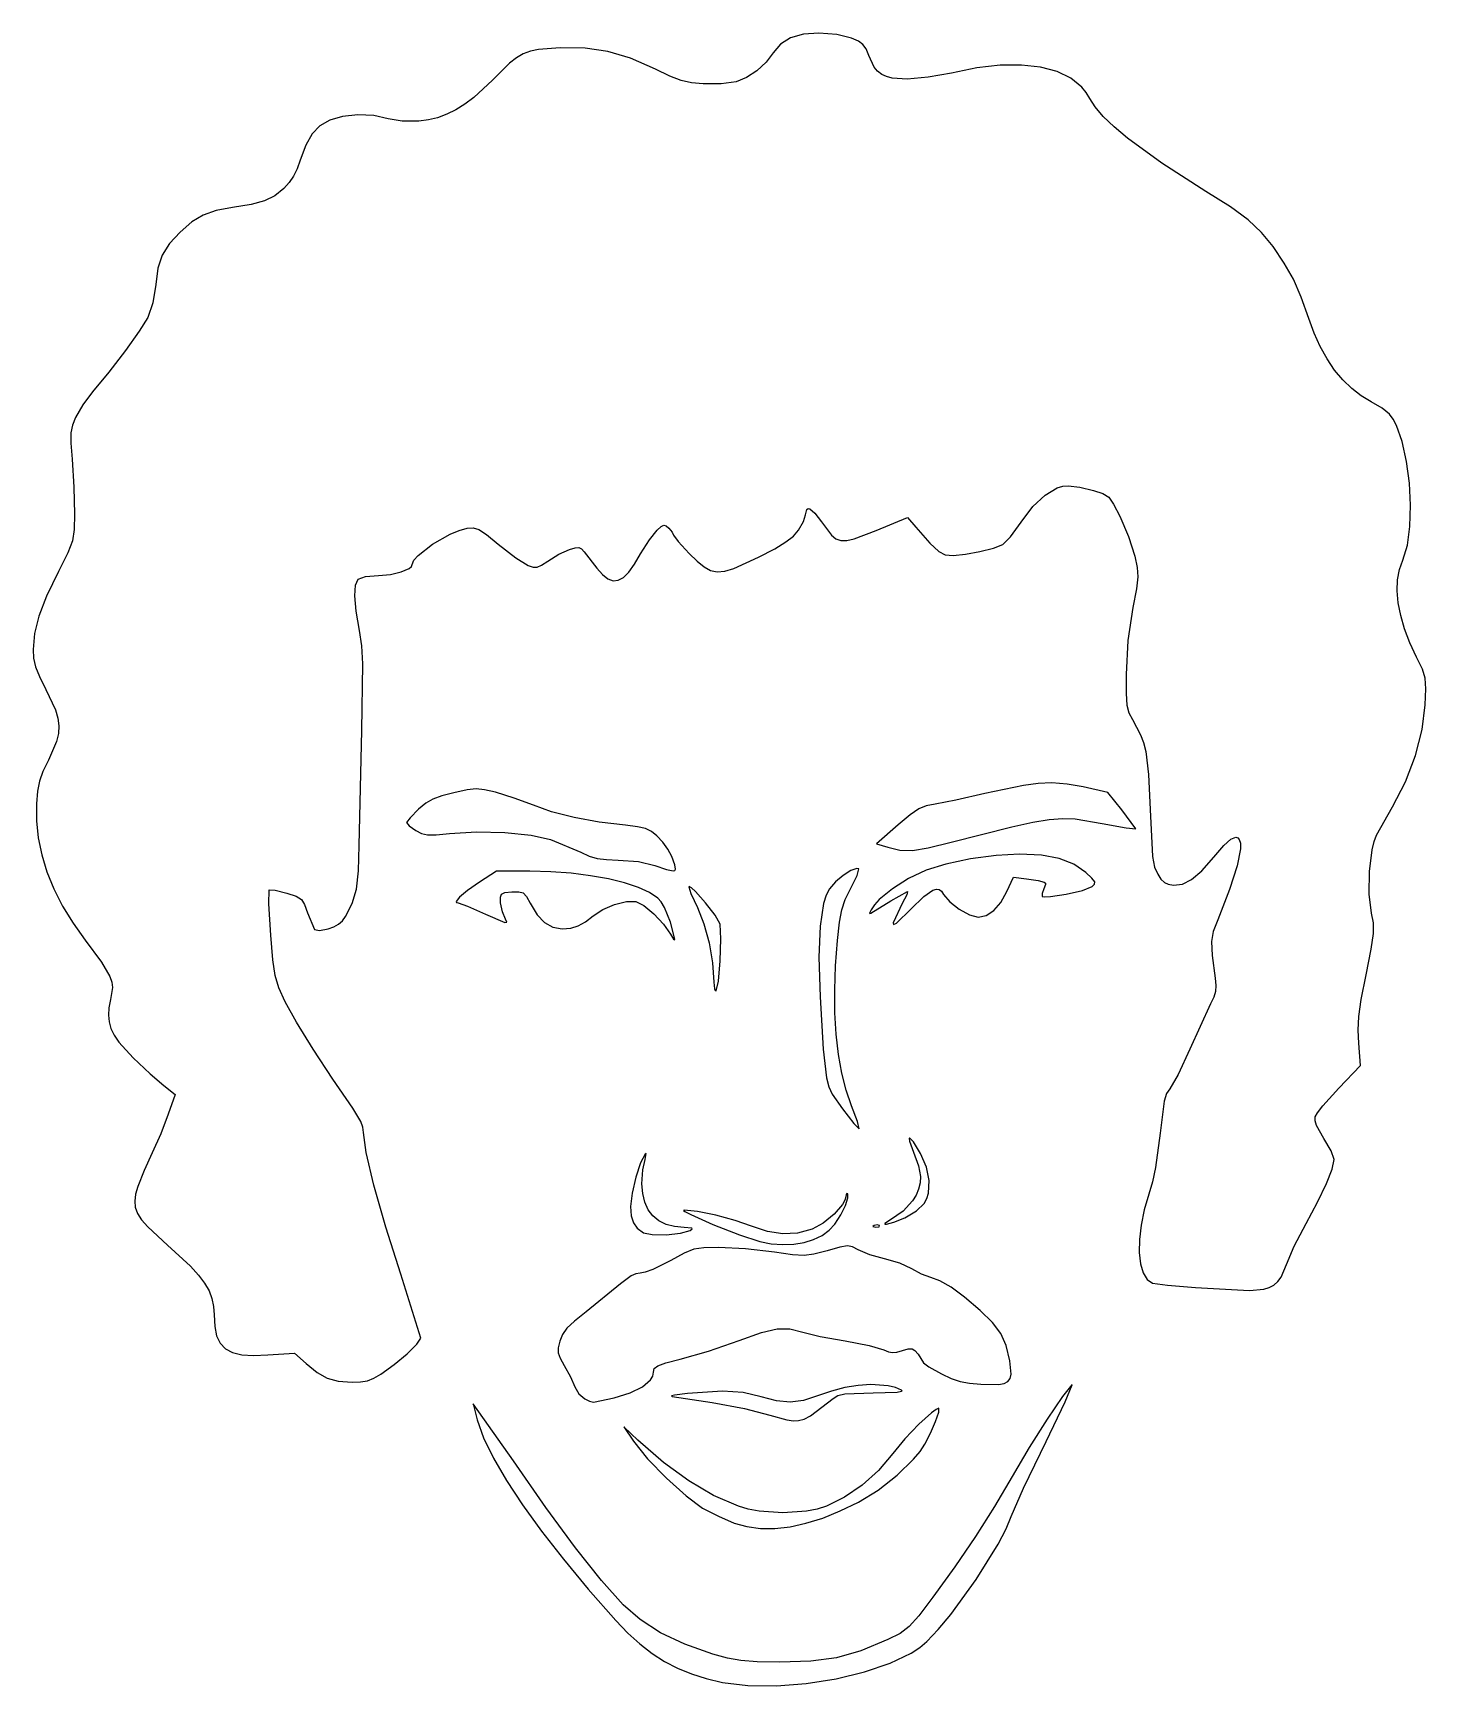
# Model space of a CAD drawing. Extents: x 37 to 162, y 4 to 152.
import ezdxf

# ---------------------------------------------------------------- set-up
doc = ezdxf.new("R2010")
doc.units = 0
doc.layers.get('0').update_dxf_attribs({"linetype": 'CONTINUOUS'})

msp = doc.modelspace()

# ---------------------------------------------------------------- linework, layer by layer
at = {"color": 7}
for points in [[(107.780226, 151.854297), (106.383559, 151.751398), (105.231443, 151.419181), (104.325702, 150.85845), (103.668158, 150.070013), (103.034041, 149.230653), (102.203234, 148.466854), (101.273933, 147.855303), (100.344331, 147.472687), (99.023847, 147.297561), (97.390921, 147.293542), (96.352999, 147.399652), (95.430095, 147.61183), (94.418659, 147.992561), (93.115144, 148.604332), (90.880773, 149.592323), (88.858545, 150.208947), (86.827279, 150.503924), (84.565795, 150.52697), (82.628699, 150.378842), (81.899346, 150.225165), (81.258051, 149.984455), (80.651264, 149.631243), (80.025432, 149.140061), (78.502425, 147.64191), (76.830779, 146.081179), (76.017862, 145.469809), (75.210785, 144.965817), (74.402475, 144.565241), (73.585859, 144.264114), (72.753865, 144.058475), (71.899419, 143.944357), (70.392211, 143.938518), (69.163187, 144.169805), (67.873551, 144.447512), (66.441322, 144.517565), (65.05896, 144.384248), (63.918925, 144.051845), (63.029973, 143.525692), (62.325373, 142.800364), (61.752094, 141.804363), (61.257104, 140.466188), (60.975242, 139.67875), (60.648044, 139.013037), (60.257439, 138.437935), (59.78536, 137.92233), (58.974295, 137.259724), (58.060865, 136.797909), (56.858194, 136.466842), (55.179406, 136.196476), (53.733781, 135.931772), (52.571394, 135.526011), (51.539199, 134.907712), (50.484154, 134.005396), (49.53481, 132.971664), (48.897213, 131.932494), (48.508209, 130.751276), (48.304648, 129.291402), (48.043952, 127.641738), (47.587518, 126.329722), (46.827011, 125.107633), (45.579548, 123.367341), (44.095421, 121.444533), (42.624925, 119.6749), (41.758993, 118.519582), (41.098061, 117.369167), (40.829157, 116.677682), (40.704102, 115.987601), (40.703954, 115.054681), (40.809774, 113.634684), (40.967414, 111.120258), (41.029159, 108.708472), (41.002202, 107.31474), (40.841033, 106.309946), (40.410951, 105.216639), (39.577258, 103.557366), (38.509778, 101.347957), (37.808101, 99.546434), (37.423114, 98.001233), (37.3057, 96.56079), (37.352111, 95.772788), (37.526064, 95.020353), (37.879636, 94.142273), (38.464905, 92.977341), (39.310799, 91.157326), (39.532205, 90.40921), (39.621099, 89.71403), (39.578871, 89.030544), (39.406908, 88.317508), (38.679326, 86.637814), (38.191251, 85.607241), (37.887967, 84.740576), (37.71702, 83.84233), (37.625954, 82.717019), (37.623091, 81.186061), (37.776082, 79.657981), (38.085356, 78.131581), (38.551344, 76.605662), (39.174475, 75.079023), (39.955179, 73.550465), (40.893887, 72.018789), (41.991029, 70.482796), (43.447972, 68.514753), (44.201327, 67.227352), (44.36506, 66.718902), (44.413978, 66.236625), (44.248807, 65.158606), (44.10771, 64.429718), (44.060854, 63.770538), (44.117506, 63.157212), (44.286938, 62.565888), (44.578416, 61.972713), (45.001212, 61.353836), (46.277829, 59.94356), (47.791756, 58.505712), (49.02123, 57.4449), (50.048143, 56.652803), (49.431332, 54.875687), (48.748853, 53.124268), (47.97447, 51.408542), (47.25455, 49.82642), (46.702816, 48.396703), (46.504934, 47.698164), (46.419268, 47.089211), (46.46561, 46.530751), (46.663751, 45.983693), (47.033484, 45.408945), (47.594599, 44.767413), (49.370147, 43.127634), (51.417316, 41.232896), (52.141955, 40.440588), (52.692612, 39.713778), (53.088272, 39.024061), (53.347921, 38.343028), (53.490546, 37.642273), (53.535131, 36.89339), (53.591188, 35.847051), (53.766221, 34.998799), (54.078889, 34.334685), (54.547855, 33.840757), (55.19178, 33.503065), (56.029325, 33.307657), (57.07915, 33.240583), (58.359918, 33.287891), (60.741718, 33.457665), (61.799501, 32.501857), (62.784706, 31.723105), (63.667569, 31.193272), (64.659645, 30.941589), (65.907708, 30.831124), (66.664346, 30.858227), (67.281057, 30.969903), (67.854914, 31.193539), (68.482986, 31.556523), (69.685941, 32.418086), (70.849289, 33.389603), (71.727415, 34.250595), (72.074704, 34.780581), (70.274987, 40.527001), (68.939258, 44.755003), (67.877647, 48.499513), (67.176997, 51.431527), (66.924149, 53.22204), (66.870126, 53.706588), (66.702413, 54.220622), (65.992045, 55.417531), (64.174721, 58.021104), (62.413625, 60.70686), (60.924105, 63.135953), (59.92151, 64.96954), (59.352163, 66.220297), (59.015744, 67.310626), (58.806577, 68.725445), (58.618989, 70.949673), (58.456078, 73.747372), (58.480082, 75.00276), (59.012236, 74.98091), (60.07089, 74.70786), (60.886715, 74.426422), (61.364545, 74.137552), (61.659809, 73.694105), (61.927935, 72.948933), (62.544743, 71.430334), (62.988036, 71.363311), (63.782773, 71.499786), (64.285974, 71.67499), (64.700027, 71.910741), (65.042131, 72.219379), (65.329483, 72.613243), (65.926006, 73.784764), (66.295035, 75.062632), (66.486662, 76.708128), (66.550977, 78.982536), (66.778629, 89.284198), (66.871819, 95.267253), (66.774873, 96.903362), (66.567513, 98.262392), (66.282517, 100.003034), (66.169304, 101.371803), (66.228461, 102.340937), (66.460576, 102.882677), (67.121167, 103.101036), (68.275731, 103.191908), (69.355223, 103.281862), (70.328262, 103.515617), (71.031715, 103.839009), (71.231368, 104.017394), (71.302451, 104.197878), (71.442442, 104.559093), (71.826331, 105.004217), (73.109293, 106.003477), (74.718321, 106.910223), (75.509791, 107.239706), (76.220396, 107.439023), (76.760367, 107.487557), (77.275129, 107.333216), (77.963946, 106.874452), (79.02608, 106.009722), (80.598311, 104.78664), (81.699475, 104.089841), (82.14143, 103.936697), (82.503529, 103.934913), (82.90664, 104.112291), (83.471631, 104.496636), (84.454732, 105.101448), (85.405296, 105.531818), (85.913393, 105.679672), (86.247143, 105.701901), (86.492903, 105.58438), (86.737032, 105.312986), (87.858755, 103.864393), (88.36968, 103.281954), (88.85083, 102.903342), (89.314313, 102.732459), (89.77224, 102.773207), (90.23672, 103.029487), (90.719862, 103.505201), (91.233777, 104.20425), (91.790574, 105.130535), (92.590431, 106.40675), (93.283814, 107.276415), (93.631879, 107.581962), (93.870693, 107.702862), (94.075139, 107.650777), (94.3201, 107.437369), (94.615971, 107.07942), (94.739023, 106.80733), (95.153125, 106.237847), (96.14848, 105.164709), (96.862744, 104.468997), (97.481741, 103.966539), (98.061949, 103.654455), (98.659846, 103.529865), (99.331913, 103.589891), (100.134629, 103.831652), (102.357922, 104.848863), (103.809961, 105.600876), (104.818961, 106.204374), (105.493854, 106.732595), (105.943575, 107.258776), (106.397506, 108.056251), (106.586294, 108.645082), (106.683592, 109.126143), (106.802021, 109.2038), (106.96413, 109.174157), (107.410869, 108.796817), (108.006775, 108.001813), (108.893527, 106.807887), (109.295499, 106.481294), (109.736878, 106.324511), (110.267917, 106.329712), (110.938875, 106.489067), (112.901566, 107.238933), (115.709457, 108.397034), (116.457456, 107.532729), (117.726451, 106.091971), (118.514011, 105.336415), (119.110589, 105.046774), (119.806641, 105.003755), (120.905466, 105.101884), (122.207309, 105.338717), (123.422273, 105.651017), (124.26046, 105.975548), (124.941441, 106.680461), (125.901981, 107.996301), (126.961663, 109.381972), (128.053365, 110.412968), (129.125779, 111.049775), (129.638719, 111.20801), (130.127595, 111.252881), (131.157478, 111.11502), (132.410731, 110.817973), (133.234342, 110.549683), (133.760125, 110.214238), (134.197153, 109.606846), (134.754496, 108.522714), (135.534982, 106.693791), (136.103871, 104.94312), (136.327191, 103.928116), (136.381788, 103.077896), (136.252641, 102.00508), (135.924727, 100.322284), (135.465157, 97.357963), (135.315082, 94.306319), (135.326145, 92.627787), (135.399917, 91.570729), (135.572797, 90.876463), (135.881181, 90.286307), (136.62678, 88.907143), (136.882902, 88.207995), (137.077117, 87.421823), (137.327464, 85.346473), (137.473092, 82.197222), (137.695021, 77.990375), (137.875313, 77.036855), (138.154393, 76.402297), (138.450313, 75.958679), (138.75054, 75.671847), (139.105333, 75.507154), (139.564951, 75.429951), (140.367042, 75.508158), (141.187521, 75.91623), (142.100708, 76.705552), (143.180923, 77.927508), (144.080052, 78.96782), (144.723605, 79.55474), (145.165636, 79.726021), (145.327974, 79.667595), (145.460201, 79.519419), (145.567167, 79.180638), (145.572737, 78.673469), (145.283707, 77.169063), (144.601162, 75.036397), (143.533151, 72.305664), (143.129115, 71.257219), (142.970804, 70.355645), (143.037718, 69.123252), (143.309357, 67.082348), (143.369586, 66.432697), (143.332209, 65.891536), (143.180881, 65.366316), (142.899254, 64.764488), (141.047171, 60.69652), (139.990975, 58.435623), (139.236427, 57.158819), (138.950146, 56.731954), (138.736952, 56.046418), (138.371021, 53.166368), (137.954813, 50.081851), (137.677558, 48.810691), (137.348516, 47.690044), (136.941046, 46.294211), (136.665259, 44.933539), (136.519489, 43.647748), (136.502068, 42.476555), (136.611331, 41.45968), (136.845611, 40.636841), (137.20324, 40.047757), (137.682551, 39.732148), (139.042888, 39.544406), (141.553656, 39.323421), (146.380177, 39.062423), (147.662165, 39.170734), (148.156885, 39.320451), (148.572167, 39.546611), (148.921568, 39.858769), (149.218647, 40.266475), (149.710069, 41.406741), (150.405889, 43.034081), (151.469547, 45.083346), (152.495104, 46.993331), (153.281602, 48.649736), (153.787013, 49.956244), (153.969311, 50.816535), (153.702332, 51.599502), (153.052089, 52.708858), (152.383682, 53.868782), (152.262527, 54.29056), (152.274324, 54.629293), (152.485877, 55.012671), (152.954535, 55.6288), (154.386029, 57.219452), (156.352765, 59.231389), (156.17748, 61.238915), (156.118566, 62.422854), (156.186342, 63.632602), (156.414086, 65.17816), (156.835077, 67.369532), (157.284329, 69.671505), (157.491699, 71.086274), (157.493955, 72.028152), (157.327865, 72.911451), (157.121904, 74.615778), (157.147249, 76.65846), (157.374524, 78.578435), (157.554704, 79.348325), (157.774349, 79.91464), (159.215226, 82.450229), (160.362268, 84.694561), (161.257655, 87.043401), (161.865771, 89.38568), (162.150998, 91.610327), (162.208092, 93.042767), (162.143699, 93.977817), (161.889204, 94.79159), (161.37599, 95.860195), (160.770112, 97.164576), (160.292089, 98.415659), (159.9425, 99.609382), (159.721922, 100.741685), (159.630932, 101.808505), (159.670108, 102.805782), (159.840028, 103.729454), (160.141268, 104.57546), (160.551753, 105.90823), (160.777739, 107.593267), (160.831377, 109.498043), (160.724818, 111.490029), (160.470212, 113.436696), (160.07971, 115.205516), (159.565463, 116.663961), (159.265731, 117.235377), (158.939619, 117.679501), (158.272629, 118.211257), (157.311327, 118.779174), (156.40577, 119.313459), (155.553115, 119.969419), (154.75627, 120.743166), (154.018143, 121.630813), (153.341642, 122.628471), (152.729675, 123.732252), (152.185152, 124.938268), (151.71098, 126.242631), (151.034796, 128.156763), (150.327138, 129.764289), (149.50828, 131.225632), (148.498498, 132.701219), (147.456526, 133.97563), (146.258631, 135.099858), (144.674336, 136.263485), (142.473164, 137.656093), (138.522951, 140.183986), (135.444399, 142.436846), (134.244287, 143.450303), (133.27684, 144.383199), (132.546973, 145.2316), (132.059604, 145.991571), (131.74203, 146.518909), (131.353892, 146.996673), (130.374113, 147.801974), (129.136646, 148.40446), (127.65787, 148.801118), (125.954164, 148.988934), (124.041908, 148.964894), (121.937481, 148.725985), (119.657261, 148.269193), (117.563394, 147.883448), (115.692922, 147.715221), (114.356551, 147.80755), (113.838437, 147.943527), (113.403604, 148.149669), (113.03948, 148.433693), (112.733491, 148.803316), (112.24562, 149.830234), (112.001042, 150.43001), (111.717515, 150.835121), (111.311776, 151.129979), (110.700563, 151.398993), (109.373126, 151.718879), (107.780226, 151.854297), (107.780226, 151.854297)], [(128.65089, 84.588945), (127.450295, 84.541458), (126.108794, 84.370626), (122.664141, 83.635895), (120.065965, 83.04543), (118.186067, 82.693868), (117.401628, 82.543258), (116.721793, 82.256398), (115.948925, 81.721531), (114.885391, 80.826901), (112.953382, 79.141836), (113.954938, 78.831502), (115.042563, 78.574272), (116.152835, 78.545647), (117.582849, 78.768402), (119.629702, 79.265309), (125.086918, 80.652163), (126.950722, 81.061316), (128.4232, 81.304096), (129.64326, 81.397861), (130.749812, 81.359969), (133.178019, 80.958642), (135.315258, 80.556992), (136.204192, 80.461445), (134.945769, 82.165252), (133.686793, 83.74724), (131.464293, 84.234514), (130.024866, 84.491415), (128.65089, 84.588945), (128.65089, 84.588945)], [(77.041155, 84.054267), (76.221064, 83.967089), (75.036937, 83.716924), (73.953971, 83.440511), (73.160637, 83.146242), (72.516665, 82.76855), (71.88178, 82.24187), (71.108666, 81.470653), (70.787065, 81.030851), (71.033076, 80.739593), (71.624362, 80.325296), (72.137913, 80.063599), (72.681491, 79.94424), (73.453048, 79.950091), (74.650535, 80.06402), (77.059352, 80.200919), (79.624701, 80.142299), (81.965843, 79.910733), (83.70204, 79.528789), (86.430556, 78.372341), (87.182296, 78.033185), (87.898375, 77.822928), (88.716049, 77.712918), (89.772575, 77.674501), (91.588577, 77.534835), (93.064982, 77.179509), (94.117805, 76.816255), (94.700743, 76.703557), (94.846912, 76.742275), (94.912699, 76.844959), (94.852575, 77.244002), (94.575386, 77.985027), (94.219018, 78.656599), (93.773321, 79.275063), (93.228143, 79.856762), (92.75031, 80.250052), (92.226613, 80.502943), (91.505842, 80.666046), (90.436787, 80.789969), (88.075199, 81.083302), (85.819229, 81.499724), (83.80443, 82.00982), (82.166353, 82.584174), (80.459164, 83.228271), (78.77142, 83.749995), (77.792929, 83.980999), (77.041155, 84.054267), (77.041155, 84.054267)], [(125.755355, 78.20973), (123.670483, 78.091448), (121.365641, 77.773594), (119.161728, 77.31166), (117.37964, 76.761137), (115.806527, 76.01617), (114.358651, 75.102899), (113.191922, 74.133633), (112.762709, 73.663098), (112.462248, 73.220682), (112.313026, 72.923285), (112.327146, 72.871849), (112.43212, 72.899345), (114.23606, 74.01002), (115.727647, 74.861649), (115.65067, 74.540049), (115.25195, 73.766937), (114.437803, 72.052104), (114.457776, 71.880789), (114.720225, 72.020853), (116.024203, 73.275252), (117.195322, 74.416155), (118.005314, 74.985743), (118.306989, 75.070746), (118.556902, 75.030263), (118.767896, 74.870076), (118.952809, 74.595965), (119.507527, 73.935703), (120.366449, 73.268002), (121.291079, 72.751238), (122.042922, 72.543789), (122.772342, 72.696884), (123.460746, 73.144601), (124.088605, 73.869585), (124.636389, 74.854483), (125.211857, 76.128341), (126.394216, 75.988333), (127.448652, 75.847113), (127.978086, 75.698691), (128.084294, 75.599954), (128.105293, 75.473226), (127.95305, 75.100877), (127.790861, 74.676439), (127.807531, 74.415715), (128.048197, 74.369137), (128.538445, 74.397934), (129.950271, 74.619771), (131.408179, 74.957447), (132.277335, 75.287186), (132.49649, 75.503467), (132.502916, 75.724239), (132.255716, 76.040402), (131.713992, 76.542855), (130.629732, 77.305044), (129.327401, 77.822284), (127.728706, 78.116527), (125.755355, 78.20973), (125.755355, 78.20973)], [(78.850795, 76.664673), (77.329992, 75.678549), (76.261122, 74.940115), (75.554071, 74.355147), (75.256938, 73.9701), (75.277124, 73.867063), (75.417827, 73.831427), (76.27388, 73.534571), (77.888925, 72.821049), (79.614517, 72.079235), (79.799226, 72.111232), (79.674311, 72.376219), (79.391236, 73.038302), (79.230581, 73.836939), (79.208063, 74.350319), (79.308783, 74.625863), (79.622721, 74.750582), (80.239856, 74.811489), (80.858675, 74.832668), (81.247091, 74.728216), (81.539651, 74.415837), (81.870903, 73.813238), (82.499436, 72.774186), (83.170379, 72.059199), (83.911196, 71.646315), (84.749349, 71.513567), (85.51578, 71.571811), (86.190745, 71.764565), (86.839682, 72.118866), (87.528025, 72.661749), (88.392607, 73.240099), (89.457614, 73.696074), (90.51887, 73.960516), (91.372202, 73.964269), (92.085029, 73.592031), (92.974987, 72.849602), (93.835942, 71.932355), (94.461762, 71.035664), (94.746247, 70.567295), (94.817595, 70.514234), (94.841687, 70.583012), (94.46562, 72.092896), (93.938521, 73.409006), (93.637082, 73.915793), (93.342796, 74.259172), (92.59517, 74.765776), (91.584635, 75.227194), (90.343993, 75.636571), (88.906046, 75.987057), (87.303599, 76.271797), (85.569453, 76.483939), (83.736412, 76.616631), (81.837279, 76.663019), (78.850795, 76.664673), (78.850795, 76.664673)], [(111.178467, 76.924298), (110.642221, 76.735512), (109.948184, 76.29386), (109.255097, 75.707438), (108.721703, 75.084342), (108.429583, 74.514467), (108.191294, 73.767432), (107.875232, 71.730896), (107.771565, 68.952762), (107.878341, 65.411062), (108.14998, 60.717824), (108.442837, 58.137693), (108.659012, 57.329904), (108.954639, 56.678225), (109.883112, 55.346975), (110.909211, 54.051701), (111.393992, 53.570959), (111.233638, 54.216308), (110.708832, 55.628647), (110.22123, 57.032146), (109.827151, 58.571757), (109.526891, 60.243941), (109.320747, 62.045159), (109.209013, 63.97187), (109.191988, 66.020534), (109.269966, 68.187613), (109.443243, 70.469565), (109.620496, 72.091194), (109.828096, 73.217432), (110.135964, 74.123705), (110.614023, 75.085442), (111.198003, 76.288376), (111.352652, 76.876893), (111.178467, 76.924298), (111.178467, 76.924298)], [(96.132495, 75.294905), (96.104936, 75.283328), (96.285577, 74.686202), (96.876085, 73.406993), (97.467519, 71.946435), (97.932272, 70.242083), (98.23618, 68.449177), (98.345075, 66.722955), (98.410465, 66.123475), (98.48127, 65.972591), (98.567765, 65.954563), (98.755732, 66.816605), (98.90785, 68.633674), (98.977293, 70.604981), (98.917235, 71.929735), (98.481702, 72.716358), (97.611059, 73.85111), (96.697318, 74.866466), (96.346791, 75.183271), (96.132495, 75.294905), (96.132495, 75.294905)], [(115.910651, 52.76784), (115.867191, 52.702919), (115.910351, 52.46806), (116.26839, 51.485713), (116.699192, 50.231849), (116.881893, 49.291875), (116.839607, 48.722374), (116.705474, 48.166159), (116.483286, 47.628697), (116.176836, 47.115457), (115.326314, 46.183515), (114.184244, 45.414077), (113.67152, 45.077765), (113.680365, 45.012891), (113.836205, 45.012694), (114.499437, 45.193789), (115.482356, 45.595977), (116.528678, 46.220211), (117.22089, 46.87204), (117.445863, 47.30845), (117.593042, 47.803476), (117.657506, 48.922037), (117.421255, 50.133051), (116.891263, 51.341844), (116.245581, 52.390632), (115.910651, 52.76784), (115.910651, 52.76784)], [(92.283359, 51.347909), (92.200126, 51.296093), (91.786934, 50.524465), (91.35568, 49.22035), (91.017711, 47.780983), (90.884375, 46.603598), (90.944462, 45.771496), (91.134097, 45.146963), (91.486467, 44.662187), (92.034761, 44.249357), (92.835264, 44.072569), (94.080427, 44.061352), (95.350756, 44.195262), (96.226754, 44.453858), (96.402728, 44.581794), (96.386039, 44.662352), (95.696484, 44.720645), (94.835224, 44.792189), (94.078214, 44.989922), (93.428695, 45.310505), (92.889907, 45.750596), (92.465091, 46.306855), (92.157487, 46.975942), (91.970337, 47.754516), (91.90688, 48.639236), (91.986645, 49.886392), (92.17973, 50.828662), (92.283359, 51.347909), (92.283359, 51.347909)], [(110.292114, 47.771073), (110.219975, 47.687404), (110.191793, 47.476173), (110.113266, 47.160573), (109.895499, 46.779552), (109.149128, 45.924112), (108.166444, 45.115582), (107.161211, 44.559691), (105.8619, 44.20769), (104.53029, 44.135574), (103.153191, 44.344005), (101.71741, 44.833647), (100.269273, 45.347583), (98.541293, 45.813019), (96.892557, 46.145129), (95.682153, 46.25909), (95.64491, 46.229284), (95.741982, 46.150046), (96.276652, 45.869043), (98.271162, 44.997336), (100.666981, 44.056324), (102.465409, 43.458364), (103.506664, 43.261396), (104.528557, 43.185126), (105.512548, 43.225269), (106.440096, 43.377539), (107.292659, 43.637649), (108.051699, 44.001313), (108.698672, 44.464246), (109.215039, 45.02216), (109.744868, 45.848282), (110.155234, 46.681003), (110.380619, 47.364089), (110.355504, 47.741307), (110.292114, 47.771073), (110.292114, 47.771073)], [(113.003542, 44.954362), (112.719115, 44.904203), (112.607279, 44.800285), (112.874558, 44.748758), (113.177685, 44.78027), (113.213004, 44.884357), (113.003542, 44.954362), (113.003542, 44.954362)], [(110.336211, 43.069758), (109.660011, 42.954926), (108.511137, 42.633194), (107.333448, 42.311868), (106.441067, 42.190065), (105.404672, 42.255375), (103.794938, 42.495391), (101.190036, 42.802029), (98.78329, 42.928094), (97.457546, 42.904819), (96.552061, 42.771125), (95.693522, 42.425563), (94.508616, 41.766685), (92.867817, 40.945788), (92.200861, 40.697634), (91.751988, 40.606376), (91.359902, 40.547232), (90.934312, 40.37027), (89.974318, 39.658284), (86.895229, 37.14805), (85.848276, 36.316415), (85.177396, 35.68119), (84.776734, 35.12469), (84.540437, 34.529228), (84.391771, 33.922799), (84.389222, 33.46217), (84.561775, 32.987988), (84.938416, 32.340903), (85.510233, 31.313445), (85.896981, 30.434799), (86.260277, 29.795631), (86.775617, 29.343945), (87.201895, 29.124338), (87.558205, 29.058856), (89.407119, 29.439306), (90.847378, 29.87404), (91.961865, 30.429617), (92.681337, 31.061236), (92.871303, 31.391559), (92.936548, 31.724092), (93.008677, 32.053919), (93.327422, 32.308088), (94.046318, 32.561714), (95.318902, 32.889912), (97.859864, 33.629808), (100.623799, 34.592618), (102.615948, 35.303548), (104.035805, 35.637975), (105.176067, 35.633554), (106.329426, 35.327937), (107.90154, 34.936212), (110.142734, 34.537495), (112.280257, 34.139814), (113.602714, 33.75036), (114.012591, 33.570747), (114.379662, 33.500091), (114.774702, 33.535002), (115.268485, 33.672089), (115.784734, 33.821913), (116.122732, 33.835208), (116.382389, 33.690049), (116.663611, 33.364509), (117.139861, 32.579578), (117.616853, 32.215457), (118.755473, 31.582981), (119.631448, 31.174368), (120.430666, 30.904845), (121.277677, 30.741639), (122.297032, 30.651981), (123.867726, 30.638759), (124.375262, 30.727751), (124.722964, 30.900872), (124.92986, 31.173416), (125.01498, 31.560677), (124.896011, 32.740535), (124.564725, 34.126112), (124.087093, 35.216315), (123.352049, 36.200962), (122.248524, 37.269869), (120.827114, 38.470465), (119.621907, 39.358403), (118.617381, 39.944009), (117.798012, 40.237613), (116.981722, 40.526654), (116.115702, 40.995535), (115.025079, 41.507263), (113.668858, 41.898976), (112.336296, 42.262191), (111.302492, 42.705404), (110.797541, 42.984336), (110.336211, 43.069758), (110.336211, 43.069758)], [(130.474311, 30.600715), (130.447299, 30.594653), (129.623723, 29.562146), (128.246002, 27.522653), (126.634438, 24.968363), (125.109331, 22.391466), (123.519618, 19.694702), (121.804768, 16.988898), (119.96384, 14.272675), (117.995898, 11.544653), (116.737623, 9.886612), (115.865932, 8.910724), (115.047054, 8.304537), (113.947222, 7.755599), (111.536799, 6.750325), (109.356551, 6.128113), (107.051941, 5.815006), (104.268434, 5.737047), (102.227716, 5.768962), (100.785567, 5.869183), (99.585821, 6.079586), (98.272312, 6.442052), (95.762423, 7.328211), (93.584204, 8.361117), (91.73521, 9.542158), (90.212994, 10.872721), (88.288793, 13.042692), (85.96086, 15.978023), (83.299609, 19.586415), (80.375455, 23.775568), (76.776021, 28.905731), (77.11998, 27.452173), (77.706621, 25.843803), (78.584696, 24.031928), (79.746998, 22.026967), (81.186321, 19.839335), (82.895462, 17.479449), (84.867213, 14.957725), (87.09437, 12.284579), (89.569727, 9.47043), (90.647541, 8.341674), (91.720633, 7.358735), (92.807884, 6.510606), (93.928174, 5.786286), (95.100383, 5.17477), (96.343391, 4.665056), (97.676078, 4.246138), (99.117325, 3.907014), (101.413004, 3.618322), (103.961541, 3.593363), (106.636202, 3.806862), (109.310251, 4.233542), (111.856954, 4.848126), (114.149575, 5.625337), (116.061379, 6.539898), (116.834869, 7.040786), (117.46563, 7.566533), (118.478317, 8.644963), (119.590347, 9.992827), (121.87483, 13.1438), (123.843865, 16.313342), (124.561586, 17.684416), (125.02224, 18.79534), (126.124309, 21.325927), (128.157551, 25.532292), (129.861932, 29.070027), (130.474311, 30.600715), (130.474311, 30.600715)], [(112.42697, 30.622765), (111.293026, 30.541772), (110.105113, 30.349463), (108.902661, 30.048514), (107.725103, 29.641602), (106.396793, 29.209455), (105.183278, 29.049105), (103.957997, 29.157857), (102.594393, 29.533012), (100.98592, 29.917063), (99.141579, 30.023043), (95.977505, 29.821191), (94.812245, 29.673391), (94.558823, 29.610591), (94.610592, 29.563881), (98.216091, 29.025342), (101.11036, 28.486289), (103.367197, 27.888187), (104.897273, 27.454745), (105.49463, 27.3731), (105.942474, 27.388786), (106.441156, 27.527676), (107.005839, 27.830258), (109.052981, 29.389697), (109.48071, 29.649397), (110.091491, 29.80108), (112.645802, 29.889648), (114.778701, 29.949824), (115.191887, 30.026179), (115.238503, 30.076254), (115.17974, 30.134388), (114.641447, 30.364067), (113.990783, 30.521243), (112.42697, 30.622765), (112.42697, 30.622765)], [(118.532783, 28.502791), (118.2776, 28.393704), (117.868207, 28.092526), (116.74601, 27.070399), (115.484635, 25.749404), (114.402526, 24.442539), (113.112057, 22.926425), (111.647177, 21.600566), (110.071139, 20.515128), (108.447197, 19.720278), (107.611377, 19.459481), (106.659369, 19.272689), (104.553394, 19.121352), (102.422484, 19.266722), (101.439309, 19.450814), (100.559856, 19.709254), (98.329508, 20.681216), (96.097288, 21.984534), (93.842433, 23.632843), (91.54418, 25.639779), (90.281345, 26.82875), (91.157778, 25.543868), (92.418309, 23.974566), (94.099178, 22.23142), (95.857435, 20.646294), (97.350131, 19.551055), (98.759772, 18.810446), (100.164084, 18.208295), (101.318445, 17.884369), (102.539249, 17.719433), (103.827838, 17.713714), (105.185551, 17.867439), (106.61373, 18.180836), (108.113714, 18.654131), (109.686845, 19.287551), (111.334463, 20.081325), (113.084275, 21.156991), (114.796335, 22.500658), (116.263948, 23.931944), (116.841496, 24.624074), (117.280422, 25.270466), (117.787671, 26.25319), (118.239785, 27.311227), (118.525308, 28.156965), (118.532783, 28.502791), (118.532783, 28.502791)]]:
    msp.add_lwpolyline(points, dxfattribs=at)

doc.saveas('drawing.dxf')
